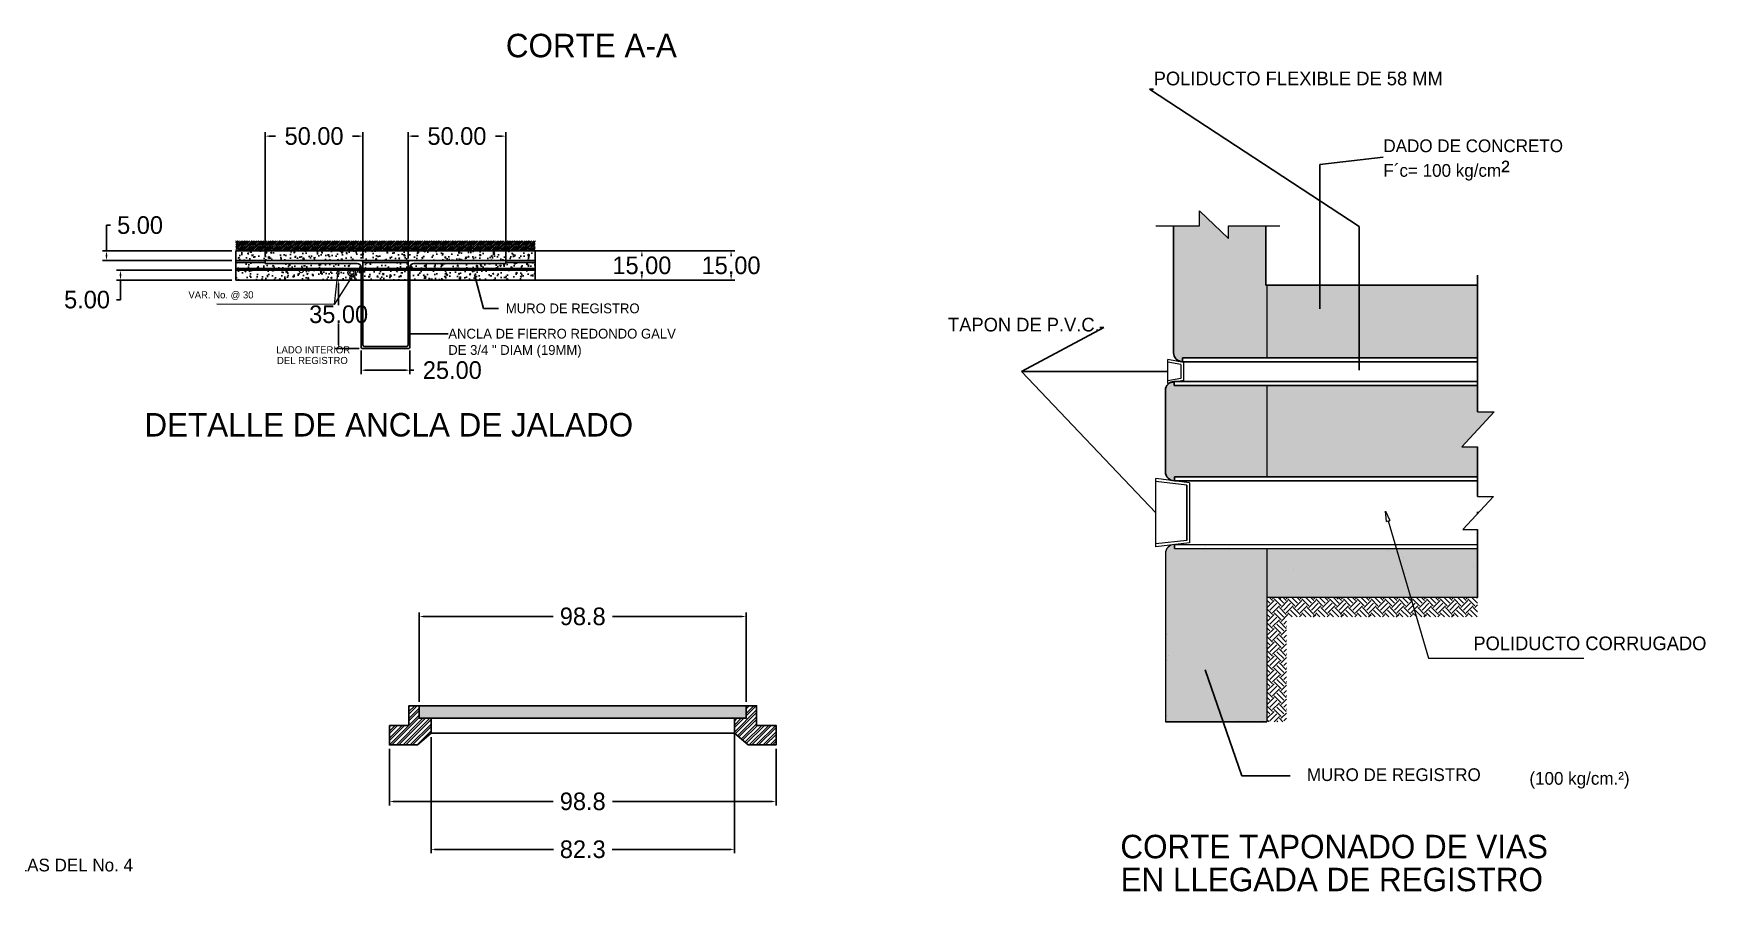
# Model space of a CAD drawing. Header units: centimetres. Extents: x 899 to 5239, y -57 to 4778.
# Drawn here: x 2916 to 3770, y 482 to 920 of the extents above; entities that cross this region are included whole.
import ezdxf
from ezdxf.enums import TextEntityAlignment as Align

# ---------------------------------------------------------------- set-up
doc = ezdxf.new("R2010")
doc.units = ezdxf.units.CM
doc.header["$LTSCALE"] = 10
doc.header["$MEASUREMENT"] = 0
doc.layers.get('0').update_dxf_attribs({"linetype": 'CONTINUOUS'})
doc.layers.get('DEFPOINTS').update_dxf_attribs({"color": 2, "linetype": 'CONTINUOUS'})
for name, color, linetype in [('concreto', 7, 'CONTINUOUS'), ('COTAS', 250, 'CONTINUOUS'), ('DIM', 7, 'CONTINUOUS'), ('HERRAJE', 13, 'CONTINUOUS'), ('REGISTRO', 1, 'CONTINUOUS'), ('TAPA', 120, 'CONTINUOUS'), ('TEXTOS', 7, 'CONTINUOUS'), ('TIERRA', 34, 'CONTINUOUS'), ('VAR', 4, 'CONTINUOUS')]:
    doc.layers.add(name, color=color, linetype=linetype)
doc.styles.get("Standard").update_dxf_attribs({"font": ''})
doc.styles.get('Standard').set_extended_font_data('Zurich Ex BT')
doc.dimstyles.get("Standard").update_dxf_attribs({"dimtxt": 9, "dimasz": 2, "dimexe": 2, "dimexo": 2, "dimgap": 0.09, "dimtad": 0, "dimtih": 1, "dimtoh": 1, "dimzin": 0, "dimdsep": 46, "dimtxsty": 'Standard', "dimcen": 0.09, "dimadec": 0, "dimazin": 0, "dimtfac": 1, "dimtofl": 0, "dimtmove": 0, "dimatfit": 3, "dimfxl": 0, "dimtolj": 1, "dimtzin": 0, "dimarcsym": 0})
pattern_1 = [(45, (1743.2254, 271.9975), (-1.767767, 1.767767), []), (45, (1743.2254, 273.2475), (-1.767767, 1.767767), [])]

# ---------------------------------------------------------------- blocks, each defined once
blk = doc.blocks.new('_ClosedBlank')
at = {"color": 0, "linetype": 'ByBlock', "lineweight": -2}
for p, q in [((-1, 0.17), (0, 0)), ((-1, 0.17), (-1, -0.17)), ((0, 0), (-1, -0.17))]:
    blk.add_line(p, q, dxfattribs=at)
blk = doc.blocks.new('*D57')
at = {"layer": 'DEFPOINTS', "color": 0}
for p in [(3140.81, 809.1), (3140.81, 794.1), (3226.81, 794.1)]:
    blk.add_point(p, dxfattribs=at)
at = {"layer": 'DIM', "color": 0, "lineweight": -2}
for p, q in [((3142.81, 809.1), (3228.81, 809.1)), ((3226.81, 807.1), (3226.81, 806.27)), ((3226.81, 796.1), (3226.81, 796.94)), ((3142.81, 794.1), (3228.81, 794.1))]:
    blk.add_line(p, q, dxfattribs=at)
at = {"layer": 'DIM', "color": 0}
for points in [[(3226.48, 807.1), (3227.15, 807.1), (3226.81, 809.1)], [(3226.48, 796.1), (3227.15, 796.1), (3226.81, 794.1)]]:
    blk.add_solid(points, dxfattribs=at)
at = {"layer": 'DIM', "color": 0, "insert": (3226.81, 801.6), "char_height": 9, "attachment_point": 5}
blk.add_mtext('\\A1;15.00', dxfattribs=at)
blk = doc.blocks.new('*D58')
at = {"layer": 'DEFPOINTS', "color": 0}
for p in [(3140.81, 809.1), (3140.81, 794.1), (3272.38, 794.1)]:
    blk.add_point(p, dxfattribs=at)
at = {"layer": 'DIM', "color": 0, "lineweight": -2}
for p, q in [((3142.81, 809.1), (3274.38, 809.1)), ((3272.38, 807.1), (3272.38, 806.27)), ((3272.38, 796.1), (3272.38, 796.94)), ((3142.81, 794.1), (3274.38, 794.1))]:
    blk.add_line(p, q, dxfattribs=at)
at = {"layer": 'DIM', "color": 0}
for points in [[(3272.05, 807.1), (3272.72, 807.1), (3272.38, 809.1)], [(3272.05, 796.1), (3272.72, 796.1), (3272.38, 794.1)]]:
    blk.add_solid(points, dxfattribs=at)
at = {"layer": 'DIM', "color": 0, "insert": (3272.38, 801.6), "char_height": 9, "attachment_point": 5}
blk.add_mtext('\\A1;15.00', dxfattribs=at)
blk = doc.blocks.new('*D59')
at = {"layer": 'DEFPOINTS', "color": 0}
for p in [(2953.27, 809.1), (3019.31, 809.1), (3019.31, 804.1)]:
    blk.add_point(p, dxfattribs=at)
at = {"layer": 'DIM', "color": 0, "lineweight": -2}
for p, q in [((2953.27, 809.1), (2953.27, 822.18)), ((2953.27, 822.18), (2955.27, 822.18)), ((3017.31, 809.1), (2951.27, 809.1)), ((3017.31, 804.1), (2951.27, 804.1)), ((2953.27, 806.1), (2953.27, 807.1))]:
    blk.add_line(p, q, dxfattribs=at)
at = {"layer": 'DIM', "color": 0}
for points in [[(2952.94, 807.1), (2953.61, 807.1), (2953.27, 809.1)], [(2952.94, 806.1), (2953.61, 806.1), (2953.27, 804.1)]]:
    blk.add_solid(points, dxfattribs=at)
at = {"layer": 'DIM', "color": 0, "insert": (2970.39, 822.18), "char_height": 9, "attachment_point": 5}
blk.add_mtext('\\A1;5.00', dxfattribs=at)
blk = doc.blocks.new('*D60')
at = {"layer": 'DEFPOINTS', "color": 0}
for p in [(3019.31, 799.1), (2960.42, 794.1), (3019.31, 794.1)]:
    blk.add_point(p, dxfattribs=at)
at = {"layer": 'DIM', "color": 0, "lineweight": -2}
for p, q in [((3017.31, 799.1), (2958.42, 799.1)), ((2960.42, 797.1), (2960.42, 796.1)), ((3017.31, 794.1), (2958.42, 794.1)), ((2960.42, 794.1), (2960.42, 784.1)), ((2960.42, 784.1), (2958.42, 784.1))]:
    blk.add_line(p, q, dxfattribs=at)
at = {"layer": 'DIM', "color": 0}
for points in [[(2960.09, 797.1), (2960.75, 797.1), (2960.42, 799.1)], [(2960.09, 796.1), (2960.75, 796.1), (2960.42, 794.1)]]:
    blk.add_solid(points, dxfattribs=at)
at = {"layer": 'DIM', "color": 0, "insert": (2943.3, 784.1), "char_height": 9, "attachment_point": 5}
blk.add_mtext('\\A1;5.00', dxfattribs=at)
blk = doc.blocks.new('*D61')
at = {"layer": 'DEFPOINTS', "color": 0}
for p in [(3034.31, 867.68), (3034.31, 804.1), (3084.31, 803.1)]:
    blk.add_point(p, dxfattribs=at)
at = {"layer": 'DIM', "color": 0, "lineweight": -2}
for p, q in [((3034.31, 806.1), (3034.31, 869.68)), ((3036.31, 867.68), (3039.68, 867.68)), ((3082.31, 867.68), (3078.94, 867.68)), ((3084.31, 805.1), (3084.31, 869.68))]:
    blk.add_line(p, q, dxfattribs=at)
at = {"layer": 'DIM', "color": 0}
for points in [[(3036.31, 868.01), (3036.31, 867.34), (3034.31, 867.68)], [(3082.31, 868.01), (3082.31, 867.34), (3084.31, 867.68)]]:
    blk.add_solid(points, dxfattribs=at)
at = {"layer": 'DIM', "color": 0, "insert": (3059.31, 867.68), "char_height": 9, "attachment_point": 5}
blk.add_mtext('\\A1;50.00', dxfattribs=at)
blk = doc.blocks.new('*D62')
at = {"layer": 'DEFPOINTS', "color": 0}
for p in [(3107.31, 867.68), (3107.31, 803.1), (3157.31, 802.6)]:
    blk.add_point(p, dxfattribs=at)
at = {"layer": 'DIM', "color": 0, "lineweight": -2}
for p, q in [((3107.31, 805.1), (3107.31, 869.68)), ((3109.31, 867.68), (3112.68, 867.68)), ((3155.31, 867.68), (3151.94, 867.68)), ((3157.31, 804.6), (3157.31, 869.68))]:
    blk.add_line(p, q, dxfattribs=at)
at = {"layer": 'DIM', "color": 0}
for points in [[(3109.31, 868.01), (3109.31, 867.34), (3107.31, 867.68)], [(3155.31, 868.01), (3155.31, 867.34), (3157.31, 867.68)]]:
    blk.add_solid(points, dxfattribs=at)
at = {"layer": 'DIM', "color": 0, "insert": (3132.31, 867.68), "char_height": 9, "attachment_point": 5}
blk.add_mtext('\\A1;50.00', dxfattribs=at)
blk = doc.blocks.new('*D63')
at = {"layer": 'DEFPOINTS', "color": 0}
for p in [(3083.31, 760.1), (3108.31, 760.1), (3108.31, 748.07)]:
    blk.add_point(p, dxfattribs=at)
at = {"layer": 'DIM', "color": 0, "lineweight": -2}
for p, q in [((3083.31, 758.1), (3083.31, 746.07)), ((3108.31, 758.1), (3108.31, 746.07)), ((3085.31, 748.07), (3106.31, 748.07)), ((3108.31, 748.07), (3110.31, 748.07))]:
    blk.add_line(p, q, dxfattribs=at)
at = {"layer": 'DIM', "color": 0}
for points in [[(3085.31, 748.4), (3085.31, 747.74), (3083.31, 748.07)], [(3106.31, 748.4), (3106.31, 747.74), (3108.31, 748.07)]]:
    blk.add_solid(points, dxfattribs=at)
at = {"layer": 'DIM', "color": 0, "insert": (3129.95, 748.07), "char_height": 9, "attachment_point": 5}
blk.add_mtext('\\A1;25.00', dxfattribs=at)
blk = doc.blocks.new('*D64')
at = {"layer": 'DEFPOINTS', "color": 0}
for p in [(3083.31, 794.1), (3071.87, 759.1), (3084.31, 759.1)]:
    blk.add_point(p, dxfattribs=at)
at = {"layer": 'DIM', "color": 0, "lineweight": -2}
for p, q in [((3081.31, 794.1), (3069.87, 794.1)), ((3071.87, 792.1), (3071.87, 781.27)), ((3071.87, 761.1), (3071.87, 771.94)), ((3082.31, 759.1), (3069.87, 759.1))]:
    blk.add_line(p, q, dxfattribs=at)
at = {"layer": 'DIM', "color": 0}
for points in [[(3071.54, 792.1), (3072.21, 792.1), (3071.87, 794.1)], [(3071.54, 761.1), (3072.21, 761.1), (3071.87, 759.1)]]:
    blk.add_solid(points, dxfattribs=at)
at = {"layer": 'DIM', "color": 0, "insert": (3071.87, 776.6), "char_height": 9, "attachment_point": 5}
blk.add_mtext('\\A1;35.00', dxfattribs=at)
blk = doc.blocks.new('*D87')
at = {"layer": 'DEFPOINTS', "color": 0}
for p in [(3097.79, 556.58), (3295.39, 556.58), (3295.39, 527.7)]:
    blk.add_point(p, dxfattribs=at)
at = {"layer": 'DIM', "color": 0, "lineweight": -2}
for p, q in [((3097.79, 554.58), (3097.79, 525.7)), ((3295.39, 554.58), (3295.39, 525.7)), ((3099.79, 527.7), (3181.45, 527.7)), ((3293.39, 527.7), (3211.73, 527.7))]:
    blk.add_line(p, q, dxfattribs=at)
at = {"layer": 'DIM', "color": 0}
for points in [[(3099.79, 528.03), (3099.79, 527.37), (3097.79, 527.7)], [(3293.39, 528.03), (3293.39, 527.37), (3295.39, 527.7)]]:
    blk.add_solid(points, dxfattribs=at)
at = {"layer": 'DIM', "color": 0, "insert": (3196.59, 527.7), "char_height": 9, "attachment_point": 5}
blk.add_mtext('\\A1;98.8', dxfattribs=at)
blk = doc.blocks.new('*D88')
at = {"layer": 'DEFPOINTS', "color": 0}
for p in [(3274.09, 566.38), (3119.09, 562.58), (3274.09, 503.22)]:
    blk.add_point(p, dxfattribs=at)
at = {"layer": 'DIM', "color": 0, "lineweight": -2}
for p, q in [((3274.09, 564.38), (3274.09, 501.22)), ((3119.09, 560.58), (3119.09, 501.22)), ((3121.09, 503.22), (3181.57, 503.22)), ((3272.09, 503.22), (3211.61, 503.22))]:
    blk.add_line(p, q, dxfattribs=at)
at = {"layer": 'DIM', "color": 0}
for points in [[(3121.09, 503.55), (3121.09, 502.88), (3119.09, 503.22)], [(3272.09, 503.55), (3272.09, 502.88), (3274.09, 503.22)]]:
    blk.add_solid(points, dxfattribs=at)
at = {"layer": 'DIM', "color": 0, "insert": (3196.59, 503.22), "char_height": 9, "attachment_point": 5}
blk.add_mtext('\\A1;82.3', dxfattribs=at)
blk = doc.blocks.new('*D89')
at = {"layer": 'DEFPOINTS', "color": 0}
for p in [(3280.09, 622.23), (3113.09, 576.58), (3280.09, 576.58)]:
    blk.add_point(p, dxfattribs=at)
at = {"layer": 'DIM', "color": 0, "lineweight": -2}
for p, q in [((3113.09, 578.58), (3113.09, 624.23)), ((3280.09, 578.58), (3280.09, 624.23)), ((3115.09, 622.23), (3181.45, 622.23)), ((3278.09, 622.23), (3211.73, 622.23))]:
    blk.add_line(p, q, dxfattribs=at)
at = {"layer": 'DIM', "color": 0}
for points in [[(3115.09, 622.56), (3115.09, 621.89), (3113.09, 622.23)], [(3278.09, 622.56), (3278.09, 621.89), (3280.09, 622.23)]]:
    blk.add_solid(points, dxfattribs=at)
at = {"layer": 'DIM', "color": 0, "insert": (3196.59, 622.23), "char_height": 9, "attachment_point": 5}
blk.add_mtext('\\A1;98.8', dxfattribs=at)

msp = doc.modelspace()

# ---------------------------------------------------------------- hatches: boundary and pattern name
at = {"layer": 'concreto'}
h = msp.add_hatch(dxfattribs=at)
h.set_pattern_fill('AR-SAND', color=256, style=0)
h.set_pattern_definition([(37.5, (-12597.754, 3164.8099), (-0.06299336, 1.92682377), [0, -1.52, 0, -1.7, 0, -1.625]), (7.5, (-12597.754, 3164.81), (1.7697767, 2.82214607), [0, -0.82, 0, -1.37, 0, -0.525]), (327.5, (-12598.984, 3164.8099), (3.11414186, 0.00565905), [0, -0.5, 0, -1.8, 0, -2.35]), (317.5, (-12598.984, 3164.81), (3.0061266, 0.87767556), [0, -0.25, 0, -1.18, 0, -1.35])])
h.paths.add_polyline_path([(3498.471, 756.998, 0.4142136), (3503.051, 752.418), (3503.051, 754.418), (3546.106, 754.418), (3546.106, 791.494), (3545.666, 791.494), (3545.666, 821.919), (3526.627, 821.919), (3526.627, 815.36), (3511.668, 829.555), (3511.668, 821.919), (3498.471, 821.919)])
h.paths.add_polyline_path([(3494.331, 696.135, 0.3430585), (3497.783, 691.696), (3498.911, 691.555), (3498.911, 693.555), (3546.106, 693.555), (3546.106, 740.258), (3498.831, 740.258), (3498.831, 741.879), (3496.168, 741.386, 0.2387688), (3494.331, 737.758)])
h.paths.add_polyline_path([(3498.918, 656.944), (3498.918, 658.939), (3497.758, 658.795, 0.3411521), (3494.331, 654.356), (3494.331, 568.381), (3546.106, 568.381), (3546.106, 656.944)])
h = msp.add_hatch(dxfattribs=at)
h.set_pattern_fill('GRATE', color=256, scale=20, angle=45, style=0)
h.set_pattern_definition([(45, (119.3941, -0.92206), (-0.44194174, 0.44194174), []), (135, (119.394, -0.922), (-1.767767, -1.767767), [])])
h.paths.add_polyline_path([(3172.309, 814.102), (3125.809, 814.102), (3108.309, 814.102), (3083.309, 814.102), (3065.809, 814.102), (3019.309, 814.102), (3019.309, 809.102), (3065.809, 809.102), (3083.309, 809.102), (3108.309, 809.102), (3125.809, 809.102), (3172.309, 809.102)])
h = msp.add_hatch(dxfattribs=at)
h.set_pattern_fill('AR-CONC', color=256, style=0)
h.set_pattern_definition([(50, (-12597.754, 3164.81), (7.1726018, -0.6275213), [0.75, -8.25]), (355, (-12597.754, 3164.81), (-1.3875133, 7.5219213), [0.6, -6.6]), (100.4514, (-12597.1564, 3164.7576), (5.7850938, 6.8943954), [0.637402, -7.011421]), (46.1842, (-12597.754, 3166.81), (10.6724105, -1.65519), [1.125, -12.375]), (96.6356, (-12596.865, 3166.672), (9.346627, 9.741179), [0.956103, -10.51713]), (351.1842, (-12597.754, 3166.81), (9.3466195, 9.741186), [0.9, -9.9]), (21, (-12596.754, 3166.31), (5.9690705, -4.026189), [0.75, -8.25]), (326, (-12596.754, 3166.31), (2.4331533, 7.2515005), [0.6, -6.6]), (71.4514, (-12596.2566, 3165.9744), (8.4022263, 3.225305), [0.637402, -7.011421]), (37.5, (-12597.754, 3164.81), (0.12159855, 3.32893854), [0, -6.52, 0, -6.7, 0, -6.625]), (7.5, (-12597.754, 3164.81), (2.6306954, 3.9441171), [0, -3.82, 0, -6.37, 0, -2.525]), (327.5, (-12599.984, 3164.81), (5.33822436, -0.2255487), [0, -2.5, 0, -7.8, 0, -10.35]), (317.5, (-12600.984, 3164.81), (5.8318617, 1.0010498), [0, -3.25, 0, -5.18, 0, -7.35])])
h.paths.add_polyline_path([(3546.106, 791.494), (3546.106, 754.418), (3653.744, 754.418), (3653.744, 758.078), (3653.744, 772.238), (3653.744, 782.398), (3653.744, 791.494)])
h.paths.add_polyline_path([(3653.744, 693.555), (3653.744, 708.984), (3645.827, 708.984), (3662.358, 726.719), (3653.744, 726.719), (3653.744, 740.258), (3546.106, 740.258), (3546.106, 693.555)])
h.paths.add_polyline_path([(3546.106, 656.944), (3546.106, 632.006), (3619.64, 632.006), (3612.33, 656.944)])
h.paths.add_polyline_path([(3612.33, 656.944), (3619.64, 632.006), (3653.744, 632.006), (3653.744, 642.006), (3653.744, 645.465), (3653.744, 656.944)])
at = {"layer": 'HERRAJE'}
h = msp.add_hatch(dxfattribs=at)
h.set_pattern_fill('STEEL', color=256, scale=20, style=0)
h.set_pattern_definition(pattern_1)
h.paths.add_polyline_path([(3107.791, 566.581), (3097.791, 566.581), (3097.791, 556.581), (3112.091, 556.581), (3119.091, 562.581), (3119.091, 570.181), (3113.091, 570.181), (3113.091, 576.581), (3107.791, 576.581)])
h = msp.add_hatch(dxfattribs=at)
h.set_pattern_fill('STEEL', color=256, scale=20, style=0)
h.set_pattern_definition(pattern_1)
h.paths.add_polyline_path([(3285.391, 566.581), (3285.391, 576.581), (3280.091, 576.581), (3280.091, 570.181), (3274.091, 570.181), (3274.091, 562.581), (3281.091, 556.581), (3295.391, 556.581), (3295.391, 566.581)])
at = {"layer": 'TAPA'}
h = msp.add_hatch(dxfattribs=at)
h.set_pattern_fill('DOTS', color=256, scale=20, style=0)
h.set_pattern_definition([(0, (-261.3237, -3538.0764), (0.625, 1.25), [0, -1.25])])
h.paths.add_polyline_path([(3113.091, 576.581), (3113.091, 570.181), (3119.091, 570.181), (3274.091, 570.181), (3280.091, 570.181), (3280.091, 576.581)])
at = {"layer": 'TEXTOS'}
h = msp.add_hatch(dxfattribs=at)
h.set_pattern_fill('AR-CONC', color=256, angle=45, style=0)
h.set_pattern_definition([(95, (-2811.5763, 2088.0313), (5.51552, 4.628071), [0.75, -8.25]), (40, (-2811.576, 2088.031), (-6.299922, 4.3376815), [0.6, -6.6]), (145.4514, (-2811.117, 2088.417), (-0.784395, 8.965753), [0.637402, -7.011421]), (91.1842, (-2812.9905, 2089.4455), (8.71693, 6.376138), [1.125, -12.375]), (141.6356, (-2812.264, 2089.977), (-0.27899, 13.497117), [0.956103, -10.51713]), (36.1842, (-2812.99, 2089.446), (-0.279, 13.497117), [0.9, -9.9]), (66, (-2811.93, 2089.799), (7.067716, 1.373825), [0.75, -8.25]), (11, (-2811.93, 2089.799), (-3.407086, 6.848084), [0.6, -6.6]), (116.4514, (-2811.341, 2089.9136), (3.660636, 8.221906), [0.637402, -7.011421]), (82.5, (-2811.5763, 2088.0313), (-2.2679319, 2.4398982), [0, -6.52, 0, -6.7, 0, -6.625]), (52.5, (-2811.5763, 2088.0313), (-0.9287294, 4.6490945), [0, -3.82, 0, -6.37, 0, -2.525]), (12.5, (-2813.1532, 2086.4545), (3.9341817, 3.6152076), [0, -2.5, 0, -7.8, 0, -10.35]), (2.5, (-2813.8603, 2085.7474), (3.4159, 4.831598), [0, -3.25, 0, -5.18, 0, -7.35])])
h.paths.add_polyline_path([(3172.309, 809.102), (3125.809, 809.102), (3108.309, 809.102), (3083.309, 809.102), (3065.809, 809.102), (3019.309, 809.102), (3019.309, 804.102), (3065.809, 804.102), (3083.309, 804.102), (3108.309, 804.102), (3125.809, 804.102), (3157.309, 804.102), (3172.309, 804.102)])
h.paths.add_polyline_path([(3081.309, 802.602), (3034.309, 802.602), (3034.309, 803.102), (3019.309, 803.102), (3019.309, 800.102), (3065.809, 800.102), (3083.309, 800.102), (3083.309, 800.602, 0.4142136)])
h.paths.add_polyline_path([(3107.309, 803.102), (3084.309, 803.102), (3084.309, 800.102), (3107.309, 800.102)])
h.paths.add_polyline_path([(3172.309, 803.102), (3157.309, 803.102), (3157.309, 802.602), (3110.309, 802.602, 0.4142136), (3108.309, 800.602), (3108.309, 800.102), (3125.809, 800.102), (3172.309, 800.102)])
h.paths.add_polyline_path([(3071.311, 797.312), (3070.842, 797.449), (3071.638, 799.102), (3065.809, 799.102), (3053.759, 799.102, -0.0580288), (3053.787, 798.866, -1), (3051.731, 798.866, -0.0580288), (3051.759, 799.102), (3019.309, 799.102), (3019.309, 794.102), (3065.809, 794.102), (3070.952, 794.102)])
h.paths.add_polyline_path([(3078.465, 796.964, -0.3693567), (3077.596, 797.979, -1), (3079.651, 797.979, -0.3986622), (3078.679, 796.953), (3078.402, 794.634), (3077.937, 794.769), (3077.51, 794.102), (3083.309, 794.102), (3083.309, 799.102), (3072.001, 799.102), (3071.771, 797.178), (3071.311, 797.312), (3070.952, 794.102), (3077.51, 794.102), (3077.937, 794.769), (3077.473, 794.905)])
h.paths.add_polyline_path([(3107.309, 799.102), (3084.309, 799.102), (3084.309, 794.102), (3107.309, 794.102)])
h.paths.add_polyline_path([(3172.309, 799.102), (3125.809, 799.102), (3108.309, 799.102), (3108.309, 794.102), (3125.809, 794.102), (3172.309, 794.102)])
edge = h.paths.add_edge_path()
edge.add_line((3019.309, 814.102), (3019.309, 794.102))
at = {"layer": 'TIERRA'}
h = msp.add_hatch(dxfattribs=at)
h.set_pattern_fill('EARTH', color=256, scale=20, angle=45, style=0)
h.set_pattern_definition([(45, (-7361.6695, 3197.978), (4e-16, 7.0710678), [5, -5]), (45, (-7362.9954, 3199.304), (4e-16, 7.0710678), [5, -5]), (45, (-7364.321, 3200.63), (4e-16, 7.0710678), [5, -5]), (135, (-7364.321, 3201.5137), (-7.0710678, 9e-16), [5, -5]), (135, (-7362.9954, 3202.8395), (-7.0710678, 9e-16), [5, -5]), (135, (-7361.6695, 3204.1653), (-7.0710678, 9e-16), [5, -5])])
h.paths.add_polyline_path([(3556.106, 622.006), (3584.011, 622.006), (3582.613, 630.93), (3581.537, 632.006), (3546.106, 632.006), (3546.106, 568.381), (3556.106, 568.381)])
h.paths.add_polyline_path([(3619.64, 632.006), (3582.444, 632.006), (3584.011, 622.006), (3622.571, 622.006)])
h.paths.add_polyline_path([(3653.744, 632.006), (3619.64, 632.006), (3622.571, 622.006), (3653.744, 622.006)])

# ---------------------------------------------------------------- linework, layer by layer
at = {"layer": 'COTAS', "lineweight": 5}
for points in [[(3071.312, 797.325), (3069.563, 781.689), (3009.636, 781.881)], [(3077.937, 794.769), (3069.563, 781.689)]]:
    msp.add_lwpolyline(points, dxfattribs=at)
at = {"layer": 'DIM', "lineweight": 5}
for p, q in [((3653.744, 790.381), (3653.744, 732.719)), ((3653.744, 708.984), (3653.744, 683.553))]:
    msp.add_line(p, q, dxfattribs=at)
at = {"layer": 'HERRAJE'}
for p, q in [((3113.091, 576.581), (3280.091, 576.581)), ((3119.091, 570.181), (3274.091, 570.181)), ((3274.091, 562.581), (3119.091, 562.581))]:
    msp.add_line(p, q, dxfattribs=at)
for points in [[(3097.791, 566.581), (3107.791, 566.581), (3107.791, 576.581), (3113.091, 576.581), (3113.091, 570.181), (3119.091, 570.181), (3119.091, 562.581), (3112.091, 556.581), (3097.791, 556.581)], [(3280.091, 576.581), (3280.091, 570.181), (3274.091, 570.181), (3274.091, 562.581), (3281.091, 556.581), (3295.391, 556.581), (3295.391, 566.581), (3285.391, 566.581), (3285.391, 576.581)]]:
    msp.add_lwpolyline(points, close=True, dxfattribs=at)
at = {"layer": 'REGISTRO', "lineweight": 5}
for p, q in [((3511.668, 821.919), (3511.668, 829.555)), ((3511.668, 829.555), (3526.627, 815.36)), ((3489.493, 821.919), (3511.668, 821.919)), ((3526.627, 815.36), (3526.627, 821.919)), ((3526.627, 821.919), (3552.706, 821.919)), ((3546.106, 791.494), (3546.106, 754.418)), ((3495.485, 741.259), (3495.485, 753.524)), ((3503.491, 752.041), (3495.485, 753.524)), ((3502.115, 750.897), (3495.485, 752.125)), ((3503.491, 752.041), (3503.491, 742.742)), ((3502.115, 743.887), (3495.485, 742.659)), ((3502.115, 750.897), (3502.115, 743.887)), ((3503.491, 742.742), (3495.485, 741.259)), ((3546.106, 740.258), (3546.106, 693.555)), ((3662.358, 726.719), (3645.827, 708.984)), ((3653.744, 726.719), (3662.358, 726.719)), ((3645.827, 708.984), (3653.744, 708.984)), ((3489.412, 657.761), (3489.432, 692.741)), ((3506.614, 690.591), (3489.425, 692.741)), ((3505.236, 689.364), (3489.403, 691.212)), ((3505.226, 689.365), (3505.226, 661.12)), ((3505.226, 661.025), (3505.226, 689.365)), ((3506.603, 690.593), (3506.603, 659.89)), ((3661.908, 683.553), (3646.241, 666.746)), ((3653.744, 683.553), (3661.908, 683.553)), ((3646.241, 666.746), (3653.744, 666.746)), ((3505.226, 661.12), (3489.391, 659.291)), ((3506.603, 659.89), (3489.412, 657.761)), ((3498.918, 658.944), (3653.744, 658.944)), ((3494.331, 654.356), (3494.331, 568.381)), ((3498.918, 656.944), (3653.744, 656.944)), ((3546.106, 656.944), (3546.106, 568.381)), ((3546.106, 632.006), (3653.744, 632.006))]:
    msp.add_line(p, q, dxfattribs=at)
at = {"layer": 'REGISTRO'}
for p, q in [((3498.471, 756.998), (3498.471, 821.914)), ((3545.666, 821.914), (3545.666, 791.494)), ((3019.309, 809.102), (3065.809, 809.102)), ((3019.309, 809.102), (3019.309, 794.102)), ((3065.809, 804.102), (3019.309, 804.102)), ((3065.809, 804.102), (3083.309, 804.102)), ((3083.309, 804.102), (3108.309, 804.102)), ((3108.309, 804.102), (3125.809, 804.102)), ((3125.809, 804.102), (3157.309, 804.102)), ((3157.309, 802.602), (3157.309, 804.102)), ((3157.309, 804.102), (3172.309, 804.102)), ((3172.309, 809.102), (3172.309, 794.102)), ((3034.309, 803.102), (3019.309, 803.102)), ((3019.309, 800.102), (3065.809, 800.102)), ((3065.809, 799.102), (3019.309, 799.102)), ((3081.309, 802.602), (3034.309, 802.602)), ((3065.809, 800.102), (3083.309, 800.102)), ((3065.809, 799.102), (3083.309, 799.102)), ((3083.309, 800.602), (3083.309, 760.102)), ((3084.309, 803.102), (3084.309, 761.102)), ((3084.309, 803.102), (3107.309, 803.102)), ((3084.309, 800.102), (3107.309, 800.102)), ((3084.309, 799.102), (3107.309, 799.102)), ((3107.309, 803.102), (3107.309, 761.102)), ((3108.309, 800.602), (3108.309, 760.102)), ((3108.309, 800.102), (3125.809, 800.102)), ((3108.309, 799.102), (3125.809, 799.102)), ((3110.309, 802.602), (3157.309, 802.602)), ((3125.809, 800.102), (3172.309, 800.102)), ((3125.809, 799.102), (3172.309, 799.102)), ((3157.309, 803.102), (3172.309, 803.102)), ((3653.744, 782.398), (3653.744, 796.558)), ((3065.809, 794.102), (3019.309, 794.102)), ((3065.809, 794.102), (3083.309, 794.102)), ((3083.309, 794.102), (3108.309, 794.102)), ((3108.309, 794.102), (3125.809, 794.102)), ((3125.809, 794.102), (3172.309, 794.102)), ((3653.744, 791.494), (3545.666, 791.494)), ((3653.744, 772.238), (3653.744, 782.398)), ((3653.744, 758.078), (3653.744, 772.238)), ((3107.309, 759.102), (3084.309, 759.102)), ((3106.309, 760.102), (3085.309, 760.102)), ((3653.744, 754.418), (3503.051, 754.418)), ((3653.744, 752.418), (3503.051, 752.418)), ((3653.744, 726.719), (3653.744, 758.078)), ((3494.331, 737.758), (3494.331, 696.135)), ((3653.744, 742.258), (3498.831, 742.258)), ((3653.744, 740.258), (3498.831, 740.258)), ((3653.744, 692.304), (3653.744, 708.984)), ((3498.911, 693.555), (3653.744, 693.555)), ((3653.744, 683.553), (3653.744, 692.304)), ((3498.911, 691.555), (3653.744, 691.555)), ((3653.744, 658.944), (3653.744, 666.746)), ((3653.744, 658.944), (3653.744, 645.465)), ((3494.331, 568.381), (3546.106, 568.381))]:
    msp.add_line(p, q, dxfattribs=at)
for centre, radius, start, end in [((3083.309, 803.102), 1, 0, 90), ((3108.309, 803.102), 1, 90, 180), ((3081.309, 800.602), 2, 0, 90), ((3110.309, 800.602), 2, 90, 180), ((3503.051, 756.998), 4.58, 180, 270), ((3498.831, 737.758), 4.5, 90, 180), ((3498.911, 696.135), 4.58, 180, 270)]:
    msp.add_arc(centre, radius, start, end, dxfattribs=at)
at = {"layer": 'REGISTRO', "lineweight": 5}
msp.add_arc((3498.918, 654.356), 4.587, 90, 180, dxfattribs=at)
at = {"layer": 'TEXTOS'}
for p, q in [((3065.809, 809.102), (3034.309, 809.102)), ((3034.309, 802.602), (3034.309, 804.102)), ((3065.809, 804.102), (3050.809, 804.102)), ((3065.809, 804.102), (3050.809, 804.102)), ((3065.809, 809.102), (3083.309, 809.102)), ((3083.309, 809.102), (3108.309, 809.102)), ((3108.309, 809.102), (3125.809, 809.102)), ((3125.809, 809.102), (3140.809, 809.102)), ((3172.309, 809.102), (3125.809, 809.102)), ((3065.809, 800.102), (3050.809, 800.102)), ((3065.809, 800.102), (3083.309, 800.102)), ((3503.051, 754.418), (3503.051, 752.418)), ((3498.831, 742.258), (3498.831, 740.258)), ((3498.911, 693.555), (3498.911, 691.555)), ((3653.744, 691.725), (3653.744, 683.553)), ((3653.744, 675.624), (3653.744, 674.795)), ((3653.744, 674.795), (3653.744, 675.624)), ((3653.744, 666.746), (3653.744, 658.125)), ((3498.918, 658.944), (3498.918, 656.944)), ((3514.674, 657.982), (3514.674, 657.982)), ((3526.528, 657.718), (3526.528, 657.718)), ((3545.965, 655.474), (3545.965, 655.474)), ((3608.194, 656.022), (3608.194, 656.022)), ((3612.479, 654.719), (3612.479, 654.719)), ((3614.1, 650.039), (3614.1, 650.039)), ((3614.231, 650.923), (3614.231, 650.923)), ((3615.934, 652.518), (3615.934, 652.518)), ((3494.618, 641.07), (3494.618, 641.07)), ((3546.232, 647.865), (3546.232, 647.865)), ((3559.637, 646.015), (3559.637, 646.015)), ((3651.518, 647.602), (3651.518, 647.602)), ((3653.744, 645.465), (3653.744, 632.006)), ((3653.744, 632.006), (3653.744, 642.006)), ((3494.409, 635.148), (3494.409, 635.148)), ((3494.626, 625.753), (3494.626, 625.753)), ((3553.368, 630.98), (3552.342, 632.006)), ((3582.562, 630.98), (3581.537, 632.006)), ((3653.744, 624.27), (3653.724, 624.29)), ((3495.467, 613.208), (3495.467, 613.208)), ((3495.408, 599.912), (3495.408, 599.912)), ((3496.096, 602.237), (3496.096, 602.237)), ((3494.511, 570.321), (3494.511, 570.321)), ((3495.371, 571.714), (3495.371, 571.714)), ((3531.509, 569.297), (3531.509, 569.297)), ((3543.773, 568.944), (3543.773, 568.944)), ((3545.957, 571.2), (3545.957, 571.2))]:
    msp.add_line(p, q, dxfattribs=at)
at = {"layer": 'TEXTOS', "lineweight": 5}
msp.add_lwpolyline([(3608.196, 671.049), (3628.749, 600.93), (3708.117, 600.93)], dxfattribs=at)
at = {"layer": 'TEXTOS'}
msp.add_circle((3078.624, 797.979), 2, dxfattribs=at)
for centre, start, end in [((3085.309, 761.102), 180, 270), ((3106.309, 761.102), 270, 0), ((3084.309, 760.102), 180, 270), ((3107.309, 760.102), 270, 0)]:
    msp.add_arc(centre, 1, start, end, dxfattribs=at)
at = {"layer": 'VAR', "lineweight": 5}
for centre in [(3052.759, 798.866), (3078.624, 797.979)]:
    msp.add_circle(centre, 1.028, dxfattribs=at)

# ---------------------------------------------------------------- block references
at = {"layer": 'COTAS', "lineweight": 5, "xscale": 2.9050082859344, "yscale": 2.905008285910299, "zscale": 2.905008285906554, "rotation": 73.74148193234548}
for p in [(3072.12, 800.102), (3078.751, 797.558)]:
    msp.add_blockref('_ClosedBlank', p, dxfattribs=at)
at = {"layer": 'TEXTOS', "lineweight": 5, "xscale": 5.187389249252457, "yscale": 5.187389249247644, "zscale": 5.187389249240047, "rotation": 106.336605707166}
msp.add_blockref('_ClosedBlank', (3606.737, 676.027), dxfattribs=at)

# ---------------------------------------------------------------- texts
at = {"layer": 'TEXTOS', "lineweight": 5}
for s, height, p in [('CORTE A-A', 12, (3157.309, 907.976)), ('VAR. No. @ 30', 3.63126, (2995.1, 784.752)), ('MURO DE REGISTRO', 6.5, (3566.573, 538.128))]:
    msp.add_text(s, height=height, dxfattribs=at).set_placement(p)
for s, height, p in [('LADO INTERIOR', 3.63126, (3058.883, 758.493)), ('DEL REGISTRO', 3.63126, (3058.453, 753.046)), ('POLIDUCTO CORRUGADO', 7, (3711.205, 608.486)), ('CORTE TAPONADO DE VIAS', 12, (3580.541, 504.653)), (' VARILLAS DEL No. 4', 6.5, (2923.579, 495.201)), ('EN LLEGADA DE REGISTRO', 12, (3579.326, 487.819))]:
    msp.add_text(s, height=height, dxfattribs=at).set_placement(p, align=Align.MIDDLE_CENTER)
msp.add_text('DETALLE DE ANCLA DE JALADO', height=12, dxfattribs=at).set_placement((3097.489, 714.178), align=Align.CENTER)
at = {"layer": 'TEXTOS'}
msp.add_text('(100 kg/cm.²)', height=6.5, dxfattribs=at).set_placement((3680.298, 536.238))
at = {"layer": 'TEXTOS', "attachment_point": 1}
for s, insert, char_height, width in [('\\A1;POLIDUCTO FLEXIBLE DE 58 MM', (3488.315, 900.633), 7, 483.84675), ('\\A1;DADO DE CONCRETO \\PF´c= 100 kg/cm{\\A0;\\H1.5385x;²}', (3605.714, 865.992), 6.5, 240.70162), ('\\A1;  MURO DE REGISTRO', (3153.585, 782.171), 5, 148.68919), ('\\A1;ANCLA DE FIERRO REDONDO GALV\\PDE 3/4 " DIAM (19MM)', (3127.893, 769.235), 5, 159.981)]:
    msp.add_mtext(s, dxfattribs=dict(at, insert=insert, char_height=char_height, width=width))
at = {"layer": 'TEXTOS', "insert": (3460.741, 774.853), "char_height": 7, "attachment_point": 3}
msp.add_mtext('TAPON DE P.V.C.', dxfattribs=at)

# ---------------------------------------------------------------- dimensions: what is measured, and where the dimension line sits
at = {"layer": 'DIM'}
dim = msp.add_linear_dim(base=(3034.309, 867.677), p1=(3084.309, 803.102), p2=(3034.309, 804.102), dimstyle='Standard', dxfattribs=at)
dim.commit()
dim.dimension.update_dxf_attribs({"geometry": '*D61', "text_midpoint": (3059.309, 867.677), "dimtype": 160})
for base, p1, p2, picture, middle in [((3107.309, 867.677), (3157.309, 802.602), (3107.309, 803.102), '*D62', (3132.309, 867.677)), ((3108.309, 748.068), (3083.309, 760.102), (3108.309, 760.102), '*D63', (3129.946, 748.068))]:
    dim = msp.add_linear_dim(base=base, p1=p1, p2=p2, dimstyle='Standard', dxfattribs=at)
    dim.commit()
    dim.dimension.update_dxf_attribs({"geometry": picture, "text_midpoint": middle})
for base, p1, p2, picture, middle in [((2953.275, 809.102), (3019.309, 804.102), (3019.309, 809.102), '*D59', (2970.393, 822.18)), ((2960.421, 794.102), (3019.309, 799.102), (3019.309, 794.102), '*D60', (2943.302, 784.1))]:
    dim = msp.add_linear_dim(base=base, p1=p1, p2=p2, angle=90, dimstyle='Standard', dxfattribs=at)
    dim.commit()
    dim.dimension.update_dxf_attribs({"geometry": picture, "text_midpoint": middle, "dimtype": 160})
for base, p1, p2, picture, middle in [((3226.813, 794.102), (3140.809, 809.102), (3140.809, 794.102), '*D57', (3226.813, 801.602)), ((3272.384, 794.102), (3140.809, 809.102), (3140.809, 794.102), '*D58', (3272.384, 801.602)), ((3071.872, 759.102), (3083.309, 794.102), (3084.309, 759.102), '*D64', (3071.872, 776.602))]:
    dim = msp.add_linear_dim(base=base, p1=p1, p2=p2, angle=90, dimstyle='Standard', dxfattribs=at)
    dim.commit()
    dim.dimension.update_dxf_attribs({"geometry": picture, "text_midpoint": middle})
for base, p1, p2, text, picture, middle in [((3280.091, 622.227), (3113.091, 576.581), (3280.091, 576.581), '98.8', '*D89', (3196.591, 622.227)), ((3274.091, 503.216), (3119.091, 562.581), (3274.091, 566.381), '82.3', '*D88', (3196.591, 503.216)), ((3295.391, 527.701), (3097.791, 556.581), (3295.391, 556.581), '98.8', '*D87', (3196.591, 527.701))]:
    dim = msp.add_linear_dim(base=base, p1=p1, p2=p2, text=text, dimstyle='Standard', dxfattribs=at)
    dim.commit()
    dim.dimension.update_dxf_attribs({"geometry": picture, "text_midpoint": middle})

# ---------------------------------------------------------------- leaders
at = {"layer": 'TEXTOS'}
for points in [[(3593.251, 748.029), (3593.251, 821.584), (3486.225, 891.633), (3488.225, 891.633)], [(3573.23, 779.503), (3573.23, 853.239), (3605.624, 856.992)], [(3495.485, 747.392), (3420.776, 747.392), (3462.831, 769.853), (3460.831, 769.853)], [(3489.422, 675.251), (3420.776, 747.392)], [(3514.62, 594.923), (3533.355, 540.747), (3558.006, 540.747)]]:
    msp.add_leader(points, dimstyle='Standard', override={"dimgap": 0.09, "dimtad": 0}, dxfattribs=at)
at = {"layer": 'TEXTOS', "annotation_type": 0, "has_hookline": 1, "hookline_direction": 0}
for points, text_width in [([(3141.347, 796.984), (3145.846, 779.671), (3153.495, 779.671)], 83.095), ([(3108.416, 766.735), (3127.803, 766.735)], 131.667)]:
    msp.add_leader(points, dimstyle='Standard', override={"dimgap": 0.09, "dimtad": 0}, dxfattribs=dict(at, text_width=text_width))

doc.saveas('drawing.dxf')
